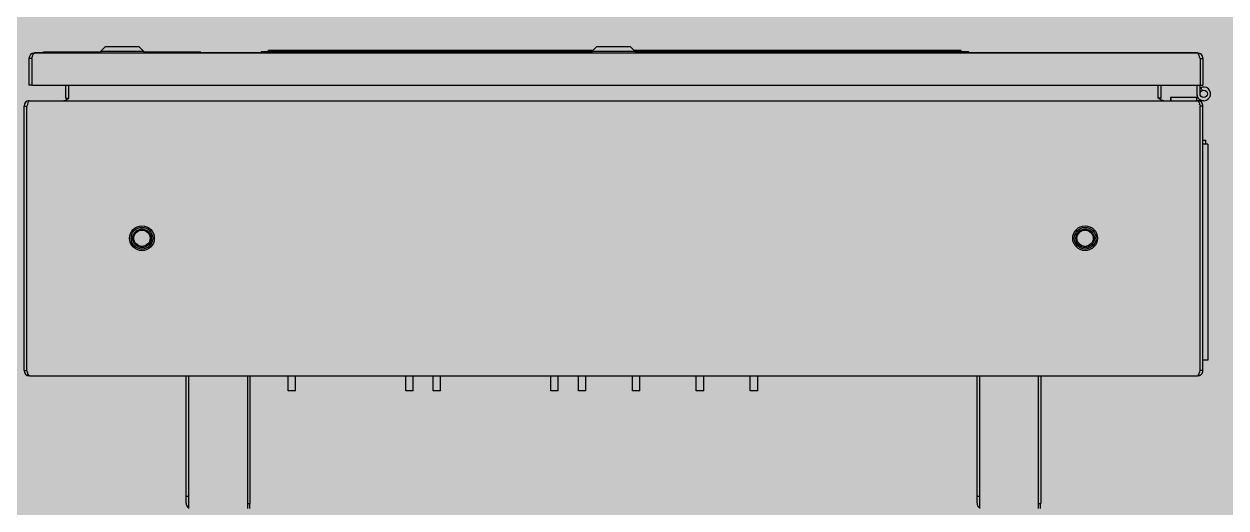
# Model space of a CAD drawing. Header units: millimetres. Extents: x -18489 to 17339, y -1599 to 10961.
# Drawn here: x -16656 to -16578.4, y 2235.3 to 2266.5 of the extents above; entities that cross this region are included whole.
import ezdxf

# ---------------------------------------------------------------- set-up
doc = ezdxf.new("R2010")
doc.units = ezdxf.units.MM
for name, color, linetype in [('188K-SM-03-F10-MECH-EQ-Y2257103$0$0 Xref', 8, 'Continuous'), ('188K-SM-03-F10-MECH-EQ-Y2257103$0$M-EQU-FOUNDATION', 8, 'Continuous'), ('188K-SM-03-F10-MECH-EQ-Y2257103$0$Micron CUP L10 HVAC EQU$0$M-MECH-EQU', 136, 'Continuous'), ('188K-SM-03-F10-MECH-EQ-Y2257103$0$Micron CUP L10 HVAC EQU$0$M-PHASE1 AREA', 252, 'Continuous')]:
    doc.layers.add(name, color=color, linetype=linetype)
pattern_1 = [(50, (4473.52, 709.2), (54.6554, -4.78173), [5.715, -62.865]), (355, (4473.52, 709.2), (-10.57303, 57.31705), [4.572, -50.29218]), (100.45144, (4478.076, 708.8), (44.08237, 52.53533), [4.857, -53.42707]), (46.1842, (4473.52, 724.44), (81.32371, -12.6127), [8.5725, -94.2975]), (96.63556, (4480.3, 723.39), (71.22124, 74.22784), [7.2855, -80.14068]), (351.18415, (4473.52, 724.44), (71.22124, 74.22784), [6.858, -75.43792]), (21, (4481.14, 720.63), (45.48432, -30.67956), [5.715, -62.865]), (326, (4481.14, 720.63), (18.54061, 55.25639), [4.572, -50.292]), (71.45144, (4484.93, 718.07), (64.02493, 24.57683), [4.857, -53.42698]), (37.5, (4473.521, 709.2), (0.926581, 25.366512), [0, -49.6824, 0, -51.054, 0, -50.4825]), (7.5, (4473.52, 709.2), (20.0459, 30.054172), [0, -29.1084, 0, -48.5394, 0, -19.2405]), (327.5, (4456.529, 709.2), (40.677179, -1.718623), [0, -19.05, 0, -59.436, 0, -78.867]), (317.5, (4448.91, 709.2), (44.438754, 7.62795), [0, -24.765, 0, -39.4716, 0, -56.007])]

# ---------------------------------------------------------------- blocks, each defined once
blk = doc.blocks.new('188K-SM-03-F10-MECH-EQ-Y2257103$0$Micron CUP L10 HVAC EQU$0$A$C0c53ceb0')
at = {"layer": '188K-SM-03-F10-MECH-EQ-Y2257103$0$Micron CUP L10 HVAC EQU$0$M-PHASE1 AREA'}
for p, q in [((-4370.79738, 13472.2819), (-5121.82082, 13472.2819)), ((-5121.80131, 13472.6625), (-5115.95203, 13472.6625)), ((-5121.80131, 13472.2819), (-5121.80131, 13472.6625)), ((-5117.55536, 13472.53563), (-5115.95203, 13472.53563)), ((-5117.55536, 13472.2819), (-5117.55536, 13472.53563)), ((-5115.95203, 13473.07481), (-5079.0946, 13473.07481)), ((-5115.95203, 13472.2819), (-5115.95203, 13473.07481)), ((-5076.13244, 13476.27769), (-5079.12929, 13473.28085)), ((-5051.12407, 13473.28085), (-5079.12929, 13473.28085)), ((-5079.12929, 13473.28085), (-5079.12929, 13473.07481)), ((-5076.11639, 13476.27769), (-5079.11323, 13473.28085)), ((-5079.11323, 13473.28085), (-5079.11323, 13473.07481)), ((-5076.09776, 13476.27769), (-5079.0946, 13473.28085)), ((-5079.0946, 13473.28085), (-5079.0946, 13472.2819)), ((-5054.12105, 13476.27769), (-5076.09762, 13476.27769)), ((-5054.12091, 13476.27769), (-5051.12407, 13473.28085)), ((-5051.12407, 13473.28085), (-5051.12407, 13472.2819)), ((-5051.12407, 13473.07481), (-5014.45894, 13473.07481)), ((-5014.45894, 13472.2819), (-5014.45894, 13473.07481)), ((-5014.45894, 13472.6625), (-4975.43638, 13472.6625)), ((-5014.45894, 13472.53563), (-5012.89062, 13472.53563)), ((-5012.89062, 13472.2819), (-5012.89062, 13472.53563)), ((-4975.43638, 13473.29683), (-4761.83742, 13473.29683)), ((-4975.43638, 13473.29683), (-4975.43638, 13472.2819)), ((-4970.72205, 13473.29683), (-4970.72205, 13474.08974)), ((-4970.71658, 13474.08974), (-4761.02852, 13474.08974)), ((-4963.44567, 13473.29683), (-4963.44567, 13474.08974)), ((-4761.83742, 13473.28085), (-4758.84057, 13476.27769)), ((-4761.83742, 13473.28085), (-4761.83742, 13472.2819)), ((-4733.86688, 13473.28085), (-4761.83742, 13473.28085)), ((-4760.96053, 13474.19242), (-4758.87526, 13476.27769)), ((-4736.86372, 13476.27769), (-4758.84057, 13476.27769)), ((-4733.86688, 13473.28085), (-4736.86372, 13476.27769)), ((-4734.67578, 13474.08974), (-4523.4354, 13474.08974)), ((-4733.86688, 13473.29683), (-4518.71751, 13473.29683)), ((-4733.86688, 13473.28085), (-4733.86688, 13472.2819)), ((-4532.10007, 13473.29683), (-4532.10007, 13474.08974)), ((-4523.43184, 13473.29683), (-4523.43184, 13474.08974)), ((-4518.74978, 13472.6625), (-4370.82861, 13472.6625)), ((-4518.71751, 13473.29683), (-4518.71751, 13472.2819)), ((-4370.82861, 13472.2819), (-4370.82861, 13472.6625)), ((-5123.41926, 13468.78039), (-5125.32225, 13468.78039)), ((-5125.32225, 13468.78039), (-5125.32225, 13451.42507)), ((-5123.41916, 13468.78039), (-5123.16338, 13469.65117)), ((-5123.41916, 13468.78039), (-5123.41916, 13451.42507)), ((-4369.19869, 13468.78039), (-4369.45437, 13469.65083)), ((-4369.19878, 13468.78039), (-4367.29579, 13468.78039)), ((-4369.19869, 13468.78039), (-4369.19869, 13451.42507)), ((-4367.29579, 13468.78039), (-4367.29579, 13451.42507)), ((-5123.41926, 13451.42507), (-5125.32225, 13451.42507)), ((-5123.41916, 13451.42507), (-4369.19869, 13451.42507)), ((-5101.52967, 13443.07092), (-5101.52967, 13451.42507)), ((-5099.65195, 13443.07092), (-5099.65195, 13451.42507)), ((-4396.12727, 13443.07092), (-4396.12727, 13451.42507)), ((-4394.24975, 13443.07092), (-4394.24975, 13451.42507)), ((-4371.26307, 13451.42507), (-4371.26307, 13445.8937)), ((-4371.24766, 13451.42507), (-4371.24766, 13445.8937)), ((-4371.23224, 13451.42507), (-4371.23224, 13445.8937)), ((-4369.20238, 13445.8937), (-4369.20238, 13451.42507)), ((-4369.19878, 13451.42507), (-4367.29579, 13451.42507)), ((-4368.68679, 13449.88925), (-4367.82894, 13448.04957)), ((-5125.02403, 13441.48509), (-4370.75281, 13441.48509)), ((-5101.52967, 13443.07092), (-5099.65205, 13443.07092)), ((-4394.24975, 13443.07092), (-4396.12737, 13443.07092)), ((-4388.16801, 13443.51495), (-4388.16801, 13441.48509)), ((-4370.53436, 13443.51495), (-4388.16801, 13443.51495)), ((-4388.1526, 13443.51495), (-4388.1526, 13441.48509)), ((-4388.13718, 13443.51495), (-4388.13718, 13441.48509)), ((-4371.58112, 13443.51495), (-4371.58112, 13441.48509)), ((-4366.82492, 13441.48509), (-4370.75281, 13441.48509)), ((-5128.4874, 13438.02164), (-5126.60978, 13438.02164)), ((-5128.4874, 13267.33565), (-5128.4874, 13438.02164)), ((-5126.36135, 13438.86503), (-5126.60969, 13438.02164)), ((-5126.60969, 13267.33565), (-5126.60969, 13438.02164)), ((-4369.41506, 13438.8647), (-4369.16681, 13438.02164)), ((-4367.28928, 13438.02164), (-4369.1669, 13438.02164)), ((-4369.16681, 13267.33565), (-4369.16681, 13438.02164)), ((-4367.28928, 13267.33565), (-4367.28928, 13438.02164)), ((-4364.12511, 13413.41466), (-4367.29677, 13413.41466)), ((-4367.28928, 13416.11182), (-4365.75731, 13416.11182)), ((-4365.75731, 13416.11182), (-4365.75731, 13413.41466)), ((-4364.12511, 13413.41466), (-4364.12511, 13273.86167)), ((-4364.12511, 13273.86167), (-4367.29677, 13273.86167)), ((-5128.4874, 13267.33565), (-5126.60978, 13267.33565)), ((-5126.36135, 13266.49226), (-5126.60969, 13267.33565)), ((-5125.02403, 13263.8722), (-4370.75281, 13263.8722)), ((-5023.84263, 13181.53593), (-5023.84263, 13263.8722)), ((-5022.32024, 13263.8722), (-5022.32024, 13178.23741)), ((-4984.26033, 13263.8722), (-4984.26033, 13178.23741)), ((-4982.73569, 13263.8722), (-4982.73569, 13181.2822)), ((-4958.05681, 13254.07811), (-4958.05681, 13263.8722)), ((-4958.05296, 13254.07811), (-4958.05296, 13263.8722)), ((-4953.28278, 13254.07811), (-4953.28278, 13263.8722)), ((-4881.937, 13254.07811), (-4881.937, 13263.8722)), ((-4881.93315, 13254.07811), (-4881.93315, 13263.8722)), ((-4877.16297, 13254.07811), (-4877.16297, 13263.8722)), ((-4864.42944, 13254.07811), (-4864.42944, 13263.8722)), ((-4864.42559, 13254.07811), (-4864.42559, 13263.8722)), ((-4859.65542, 13254.07811), (-4859.65542, 13263.8722)), ((-4788.30963, 13254.07811), (-4788.30963, 13263.8722)), ((-4788.30578, 13254.07811), (-4788.30578, 13263.8722)), ((-4783.5356, 13254.07811), (-4783.5356, 13263.8722)), ((-4770.54834, 13254.07811), (-4770.54834, 13263.8722)), ((-4770.54449, 13254.07811), (-4770.54449, 13263.8722)), ((-4765.77431, 13254.07811), (-4765.77431, 13263.8722)), ((-4735.69245, 13254.07811), (-4735.69245, 13263.8722)), ((-4735.68859, 13254.07811), (-4735.68859, 13263.8722)), ((-4730.91842, 13254.07811), (-4730.91842, 13263.8722)), ((-4694.42853, 13254.07811), (-4694.42853, 13263.8722)), ((-4694.42468, 13254.07811), (-4694.42468, 13263.8722)), ((-4689.6545, 13254.07811), (-4689.6545, 13263.8722)), ((-4659.57263, 13254.07811), (-4659.57263, 13263.8722)), ((-4659.56878, 13254.07811), (-4659.56878, 13263.8722)), ((-4654.7986, 13254.07811), (-4654.7986, 13263.8722)), ((-4513.20556, 13181.53593), (-4513.20556, 13263.8722)), ((-4511.68316, 13263.8722), (-4511.68316, 13178.23741)), ((-4473.62326, 13263.8722), (-4473.62326, 13178.23741)), ((-4472.09861, 13263.8722), (-4472.09861, 13181.2822)), ((-4369.41506, 13266.49259), (-4369.16681, 13267.33565)), ((-4367.28928, 13267.33565), (-4369.1669, 13267.33565)), ((-4953.28278, 13254.07811), (-4958.05681, 13254.07811)), ((-4877.16297, 13254.07811), (-4881.937, 13254.07811)), ((-4859.65542, 13254.07811), (-4864.42944, 13254.07811)), ((-4783.5356, 13254.07811), (-4788.30963, 13254.07811)), ((-4765.77431, 13254.07811), (-4770.54834, 13254.07811)), ((-4730.91842, 13254.07811), (-4735.69245, 13254.07811)), ((-4689.6545, 13254.07811), (-4694.42853, 13254.07811)), ((-4654.7986, 13254.07811), (-4659.57263, 13254.07811)), ((-5022.32024, 13185.84939), (-5023.84263, 13185.84939)), ((-4511.68316, 13185.84939), (-4513.20556, 13185.84939)), ((-4984.26033, 13181.2822), (-4982.73569, 13181.2822)), ((-4982.73793, 13178.23741), (-4982.73793, 13181.2822)), ((-4473.62326, 13181.2822), (-4472.09861, 13181.2822)), ((-4472.10086, 13178.23741), (-4472.10086, 13181.2822))]:
    blk.add_line(p, q, dxfattribs=at)
for centre, radius in [((-4366.82364, 13445.8937), 2.37874), ((-5052.3675, 13352.67864), 7.99258), ((-5052.36759, 13352.67864), 6.99263), ((-5052.36779, 13352.67864), 5.99369), ((-5052.36783, 13352.67864), 5.24448), ((-4443.409, 13352.67864), 7.99258), ((-4443.40909, 13352.67864), 6.99263), ((-4443.4093, 13352.67864), 5.99369), ((-4443.40934, 13352.67864), 5.24448)]:
    blk.add_circle(centre, radius, dxfattribs=at)
for centre, radius, start, end in [((-5121.82078, 13468.78039), 3.50151, 90.0006621, 180), ((-4370.79734, 13468.78039), 3.50151, 360, 90.0006621), ((-4366.82364, 13445.8937), 4.40861, 180, 122.80159068), ((-4366.83905, 13445.8937), 4.40861, 114.82476819, 122.56145214), ((-4366.85446, 13445.8937), 4.40861, 114.63371169, 122.32133148), ((-5125.02399, 13438.02164), 3.46345, 90.00066406, 180), ((-4366.85446, 13445.8937), 4.40861, 180, 212.66172171), ((-4366.83905, 13445.8937), 4.40861, 180, 212.66172171), ((-4370.75277, 13438.02164), 3.46345, 0, 90.00066406), ((-5091.22559, 13428.33256), 36.68045, 162.52271386, 163.31311465), ((-4404.5197, 13428.34096), 36.64813, 16.68777291, 17.47941705), ((-5125.02399, 13267.33565), 3.46345, 180, 269.99933593), ((-5091.22559, 13277.02473), 36.68045, 196.68688535, 197.47728614), ((-4370.75277, 13267.33565), 3.46345, 269.99933593, 360), ((-4404.5197, 13277.01632), 36.64813, 342.52058295, 343.31222709), ((-5020.54411, 13181.53593), 3.29853, 180, 237.1915526), ((-4509.90703, 13181.53593), 3.29853, 180, 237.1915526)]:
    blk.add_arc(centre, radius, start, end, dxfattribs=at)
for points, knots in [([(-5122.78542, 13470.82254), (-5122.65317, 13471.19177), (-5122.47433, 13471.71288), (-5122.02676, 13472.2819), (-5121.82082, 13472.2819)], [0, 0, 0, 0, 0.655693982, 1, 1, 1, 1]), ([(-4369.83852, 13470.83932), (-4369.96992, 13471.20454), (-4370.14797, 13471.72106), (-4370.59316, 13472.2819), (-4370.79738, 13472.2819)], [0, 0, 0, 0, 0.655237055, 1, 1, 1, 1]), ([(-5123.16338, 13469.65117), (-5123.13227, 13469.75488), (-5123.01305, 13470.14746), (-5122.88726, 13470.53821), (-5122.78542, 13470.82254)], [0, 0, 0, 0, 0.26389204, 1, 1, 1, 1]), ([(-4369.45437, 13469.65083), (-4369.48599, 13469.7562), (-4369.607, 13470.15457), (-4369.73481, 13470.55106), (-4369.83852, 13470.83932)], [0, 0, 0, 0, 0.264213318, 1, 1, 1, 1]), ([(-5125.02403, 13441.48509), (-5125.13486, 13441.48509), (-5125.39964, 13441.30587), (-5125.81068, 13440.57704), (-5126.04589, 13439.87729), (-5126.21272, 13439.34871)], [0, 0, 0, 0, 0.131857863, 0.340537658, 1, 1, 1, 1]), ([(-5103.11532, 13441.48509), (-5102.92206, 13441.48509), (-5102.09928, 13441.56504), (-5101.33909, 13441.9464), (-5100.80633, 13442.27807)], [0, 0, 0, 0, 0.235452698, 1, 1, 1, 1]), ([(-4392.66374, 13441.48509), (-4392.85702, 13441.48509), (-4393.67984, 13441.56504), (-4394.44009, 13441.94639), (-4394.97288, 13442.27807)], [0, 0, 0, 0, 0.235456968, 1, 1, 1, 1]), ([(-4370.75281, 13441.48509), (-4370.64196, 13441.48509), (-4370.37711, 13441.3059), (-4369.96592, 13440.57707), (-4369.73066, 13439.8773), (-4369.56381, 13439.34871)], [0, 0, 0, 0, 0.131884012, 0.34056894, 1, 1, 1, 1]), ([(-5125.02403, 13263.8722), (-5125.13486, 13263.8722), (-5125.39964, 13264.05142), (-5125.81068, 13264.78024), (-5126.04589, 13265.47999), (-5126.21272, 13266.00858)], [0, 0, 0, 0, 0.131857863, 0.340537658, 1, 1, 1, 1]), ([(-4370.75281, 13263.8722), (-4370.64196, 13263.8722), (-4370.37711, 13264.05139), (-4369.96592, 13264.78022), (-4369.73066, 13265.47998), (-4369.56381, 13266.00858)], [0, 0, 0, 0, 0.131884012, 0.34056894, 1, 1, 1, 1])]:
    blk.add_open_spline(points, degree=3, knots=knots, dxfattribs=at)
for points in [[(-5100.80633, 13442.27807), (-5100.41004, 13442.52478), (-5100.03092, 13442.79835), (-5099.65195, 13443.07092)], [(-4394.97288, 13442.27807), (-4395.36918, 13442.52477), (-4395.7483, 13442.79835), (-4396.12727, 13443.07092)]]:
    blk.add_open_spline(points, degree=3, dxfattribs=at)
blk = doc.blocks.new('188K-SM-03-F10-MECH-EQ-Y2257103$0$Micron CUP L10 HVAC EQU')
at = {"layer": '188K-SM-03-F10-MECH-EQ-Y2257103$0$Micron CUP L10 HVAC EQU$0$M-MECH-EQU'}
blk.add_blockref('188K-SM-03-F10-MECH-EQ-Y2257103$0$Micron CUP L10 HVAC EQU$0$A$C0c53ceb0', (-206166.7, 2082.18), dxfattribs=at)
blk = doc.blocks.new('188K-SM-03-F10-MECH-EQ-Y2257103')
at = {"layer": '188K-SM-03-F10-MECH-EQ-Y2257103$0$M-EQU-FOUNDATION'}
h = blk.add_hatch(dxfattribs=at)
h.set_pattern_fill('AR-CONC', color=256, scale=0.3)
h.set_pattern_definition(pattern_1)
h.paths.add_polyline_path([(-17043.149, 4192.459), (-16393.149, 4192.459), (-16393.149, 1372.459), (-17043.149, 1372.459)], flags=16)
h.paths.add_polyline_path([(-17048.149, 4197.459), (-16388.149, 4197.459), (-16388.149, 1367.459), (-17048.149, 1367.459)])
h = blk.add_hatch(dxfattribs=at)
h.set_pattern_fill('AR-CONC', color=256, scale=0.3)
h.set_pattern_definition(pattern_1)
h.paths.add_polyline_path([(-17033.149, 4182.459), (-16403.149, 4182.459), (-16403.149, 1382.459), (-17033.149, 1382.459)])
at = {"layer": '188K-SM-03-F10-MECH-EQ-Y2257103$0$0 Xref', "xscale": 0.1, "yscale": 0.1, "zscale": 0.1}
blk.add_blockref('188K-SM-03-F10-MECH-EQ-Y2257103$0$Micron CUP L10 HVAC EQU', (4473.521, 709.199), dxfattribs=at)

msp = doc.modelspace()

# ---------------------------------------------------------------- block references
msp.add_blockref('188K-SM-03-F10-MECH-EQ-Y2257103', (0, 0))

doc.saveas('drawing.dxf')
